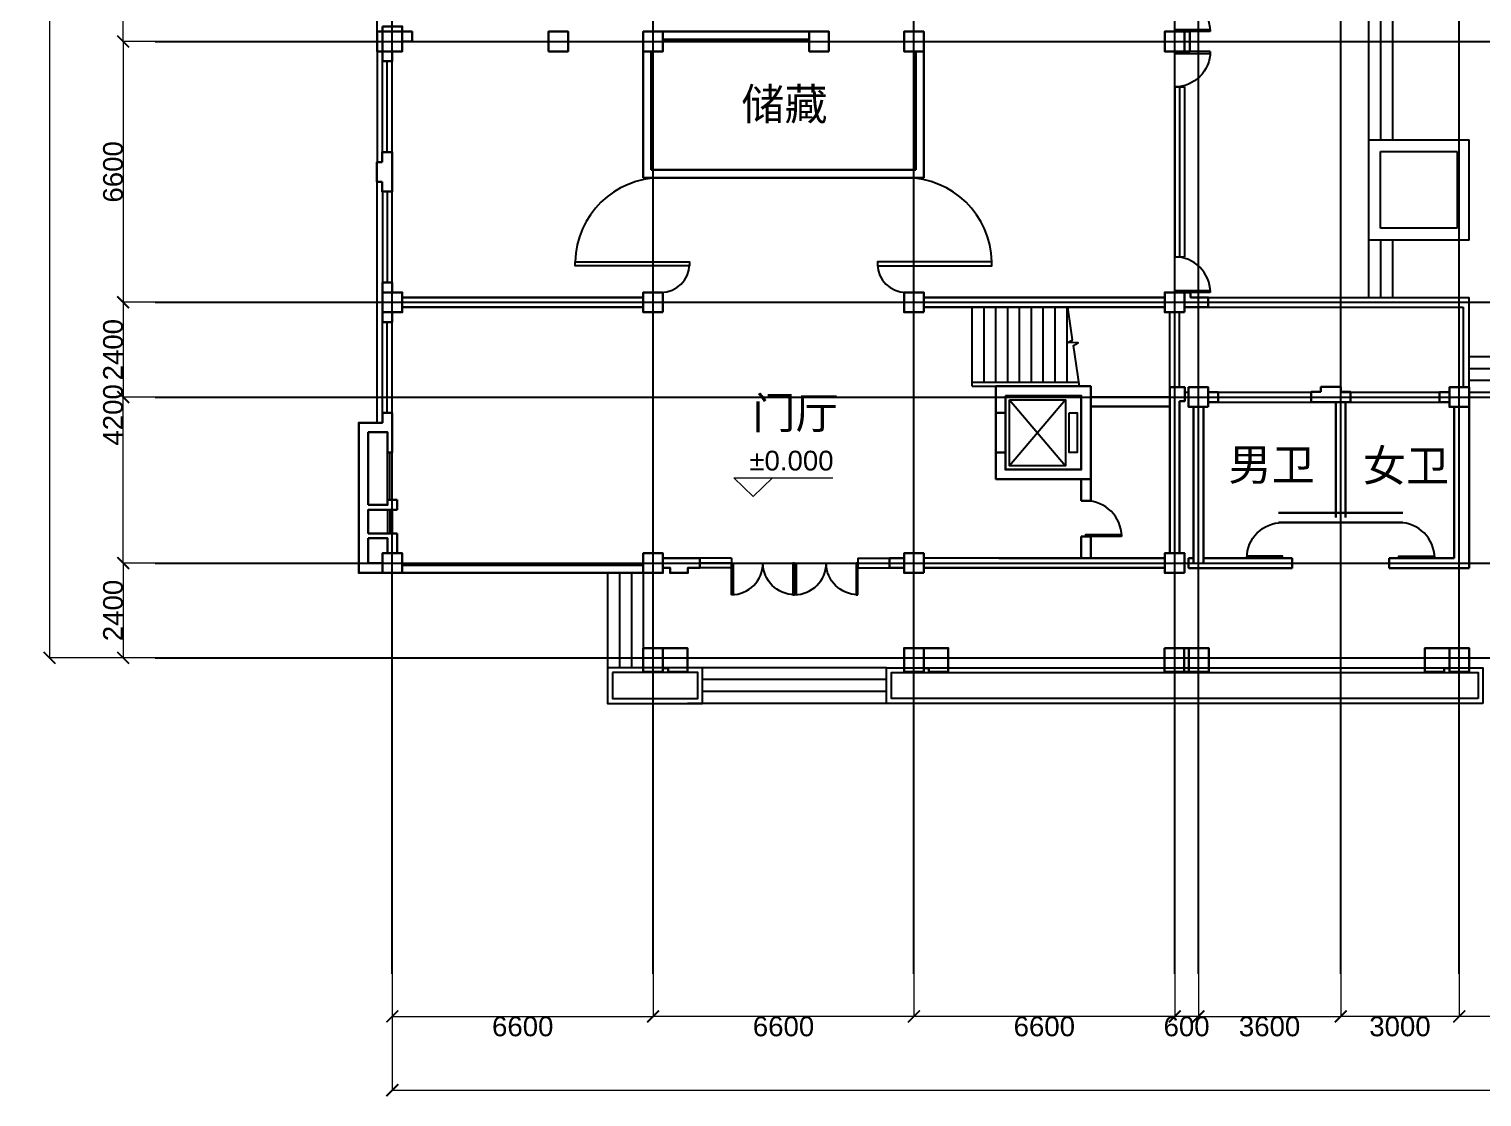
# Model space of a CAD drawing. Header units: millimetres. Extents: x 11666 to 172034, y 2641 to 70087.
# Drawn here: x 92381 to 129149, y 3052 to 30079 of the extents above; entities that cross this region are included whole.
import ezdxf

# ---------------------------------------------------------------- set-up
doc = ezdxf.new("R2010")
doc.units = ezdxf.units.MM
doc.linetypes.add('DOTE', pattern=[2.42, 2, -0.2, 0.02, -0.2])
for name, color, linetype in [('axis', 242, 'Continuous'), ('PROFILE-16', 255, 'Continuous'), ('STAIRS', 41, 'Continuous'), ('WIN-16', 141, 'Continuous')]:
    doc.layers.add(name, color=color, linetype=linetype)
for name, color, linetype, lineweight in [('COLUMN', 51, 'Continuous', 30), ('PUB_DIM', 3, 'Continuous', 5), ('WALL', 9, 'Continuous', 20), ('WALL-16', 7, 'Continuous', 30)]:
    doc.layers.add(name, color=color, linetype=linetype, lineweight=lineweight)
doc.styles.get("Standard").update_dxf_attribs({"font": 'arial.ttf'})
doc.dimstyles.get("Standard").update_dxf_attribs({"dimtxt": 0.18, "dimasz": 0.18, "dimexe": 0.18, "dimexo": 0.0625, "dimgap": 0.09, "dimtad": 0, "dimtih": 1, "dimtoh": 1, "dimdec": 4, "dimzin": 0, "dimdsep": 46, "dimtxsty": 'Standard', "dimcen": 0.09, "dimadec": 0, "dimazin": 0, "dimtfac": 1, "dimtdec": 4, "dimtofl": 0, "dimtmove": 0, "dimatfit": 3, "dimfxl": 1, "dimtolj": 1, "dimtzin": 0, "dimarcsym": 0})

# ---------------------------------------------------------------- blocks, each defined once
blk = doc.blocks.new('COL500')
at = {"layer": 'COLUMN'}
blk.add_lwpolyline([(-250, -250), (-250, 250), (250, 250), (250, -250)], close=True, dxfattribs=at)
blk = doc.blocks.new('DOOR900')
at = {"layer": 'WIN-16'}
blk.add_lwpolyline([(-900, 0), (0, 0), (0, -50), (-900, -50)], close=True, dxfattribs=at)
blk.add_arc((0, 0), 900, 180, 270, dxfattribs=at)
blk = doc.blocks.new('DOOR1400')
at = {"layer": 'WALL-16', "xscale": 0.7777777777777715, "yscale": 0.7777777777777715, "zscale": 0.7777777777777715}
blk.add_blockref('DOOR900', (0, 0), dxfattribs=at)
at = {"layer": 'WALL-16', "xscale": -0.7777777777777715, "yscale": 0.7777777777777715, "zscale": 0.7777777777777715, "rotation": 180}
blk.add_blockref('DOOR900', (0, -1400), dxfattribs=at)
blk = doc.blocks.new('_ArchTick')
at = {"color": 0, "linetype": 'ByBlock', "const_width": 0.15}
blk.add_lwpolyline([(-0.5, -0.5), (0.5, 0.5)], dxfattribs=at)
blk = doc.blocks.new('*D21')
at = {"layer": 'Defpoints', "color": 0, "transparency": 16777216}
for p in [(7340, -6149), (13940, -6149), (13940, -8014)]:
    blk.add_point(p, dxfattribs=at)
at = {"layer": 'PUB_DIM', "color": 0, "lineweight": -2, "transparency": 16777216}
for p, q in [((7340, -6149), (7340, -8015)), ((13940, -6149), (13940, -8015)), ((7340, -8014), (13940, -8014))]:
    blk.add_line(p, q, dxfattribs=at)
at = {"layer": 'PUB_DIM', "color": 0, "lineweight": -2, "transparency": 16777216, "xscale": 300, "yscale": 300, "zscale": 300, "rotation": 180}
blk.add_blockref('_ArchTick', (7340, -8014), dxfattribs=at)
at = {"layer": 'PUB_DIM', "color": 0, "lineweight": -2, "transparency": 16777216, "xscale": 300, "yscale": 300, "zscale": 300}
blk.add_blockref('_ArchTick', (13940, -8014), dxfattribs=at)
at = {"layer": 'PUB_DIM', "color": 0, "transparency": 16777216, "insert": (10640, -8270), "char_height": 500, "attachment_point": 5}
blk.add_mtext('\\A1;6600', dxfattribs=at)
blk = doc.blocks.new('*D22')
at = {"layer": 'Defpoints', "color": 0, "transparency": 16777216}
for p in [(13940, -6149), (20540, -6149), (13940, -8014)]:
    blk.add_point(p, dxfattribs=at)
at = {"layer": 'PUB_DIM', "color": 0, "lineweight": -2, "transparency": 16777216}
for p, q in [((13940, -6149), (13940, -8015)), ((20540, -6149), (20540, -8015)), ((20540, -8014), (13940, -8014))]:
    blk.add_line(p, q, dxfattribs=at)
at = {"layer": 'PUB_DIM', "color": 0, "lineweight": -2, "transparency": 16777216, "xscale": 300, "yscale": 300, "zscale": 300, "rotation": 180}
blk.add_blockref('_ArchTick', (13940, -8014), dxfattribs=at)
at = {"layer": 'PUB_DIM', "color": 0, "lineweight": -2, "transparency": 16777216, "xscale": 300, "yscale": 300, "zscale": 300}
blk.add_blockref('_ArchTick', (20540, -8014), dxfattribs=at)
at = {"layer": 'PUB_DIM', "color": 0, "transparency": 16777216, "insert": (17240, -8270), "char_height": 500, "attachment_point": 5}
blk.add_mtext('\\A1;6600', dxfattribs=at)
blk = doc.blocks.new('*D23')
at = {"layer": 'Defpoints', "color": 0, "transparency": 16777216}
for p in [(20540, -6149), (27140, -6149), (20540, -8014)]:
    blk.add_point(p, dxfattribs=at)
at = {"layer": 'PUB_DIM', "color": 0, "lineweight": -2, "transparency": 16777216}
for p, q in [((20540, -6149), (20540, -8015)), ((27140, -6149), (27140, -8015)), ((27140, -8014), (20540, -8014))]:
    blk.add_line(p, q, dxfattribs=at)
at = {"layer": 'PUB_DIM', "color": 0, "lineweight": -2, "transparency": 16777216, "xscale": 300, "yscale": 300, "zscale": 300, "rotation": 180}
blk.add_blockref('_ArchTick', (20540, -8014), dxfattribs=at)
at = {"layer": 'PUB_DIM', "color": 0, "lineweight": -2, "transparency": 16777216, "xscale": 300, "yscale": 300, "zscale": 300}
blk.add_blockref('_ArchTick', (27140, -8014), dxfattribs=at)
at = {"layer": 'PUB_DIM', "color": 0, "transparency": 16777216, "insert": (23840, -8270), "char_height": 500, "attachment_point": 5}
blk.add_mtext('\\A1;6600', dxfattribs=at)
blk = doc.blocks.new('*D24')
at = {"layer": 'Defpoints', "color": 0, "transparency": 16777216}
for p in [(27140, -6435), (27740, -6435), (27140, -8014)]:
    blk.add_point(p, dxfattribs=at)
at = {"layer": 'PUB_DIM', "color": 0, "lineweight": -2, "transparency": 16777216}
for p, q in [((27140, -6435), (27140, -8015)), ((27740, -6435), (27740, -8015)), ((27740, -8014), (27140, -8014))]:
    blk.add_line(p, q, dxfattribs=at)
at = {"layer": 'PUB_DIM', "color": 0, "lineweight": -2, "transparency": 16777216, "xscale": 300, "yscale": 300, "zscale": 300, "rotation": 180}
blk.add_blockref('_ArchTick', (27140, -8014), dxfattribs=at)
at = {"layer": 'PUB_DIM', "color": 0, "lineweight": -2, "transparency": 16777216, "xscale": 300, "yscale": 300, "zscale": 300}
blk.add_blockref('_ArchTick', (27740, -8014), dxfattribs=at)
at = {"layer": 'PUB_DIM', "color": 0, "transparency": 16777216, "insert": (27440, -8270), "char_height": 500, "attachment_point": 5}
blk.add_mtext('\\A1;600', dxfattribs=at)
blk = doc.blocks.new('*D25')
at = {"layer": 'Defpoints', "color": 0, "transparency": 16777216}
for p in [(31340, -6149), (27740, -6435), (31340, -8014)]:
    blk.add_point(p, dxfattribs=at)
at = {"layer": 'PUB_DIM', "color": 0, "lineweight": -2, "transparency": 16777216}
for p, q in [((31340, -6149), (31340, -8015)), ((27740, -6435), (27740, -8015)), ((27740, -8014), (31340, -8014))]:
    blk.add_line(p, q, dxfattribs=at)
at = {"layer": 'PUB_DIM', "color": 0, "lineweight": -2, "transparency": 16777216, "xscale": 300, "yscale": 300, "zscale": 300, "rotation": 180}
blk.add_blockref('_ArchTick', (27740, -8014), dxfattribs=at)
at = {"layer": 'PUB_DIM', "color": 0, "lineweight": -2, "transparency": 16777216, "xscale": 300, "yscale": 300, "zscale": 300}
blk.add_blockref('_ArchTick', (31340, -8014), dxfattribs=at)
at = {"layer": 'PUB_DIM', "color": 0, "transparency": 16777216, "insert": (29540, -8270), "char_height": 500, "attachment_point": 5}
blk.add_mtext('\\A1;3600', dxfattribs=at)
blk = doc.blocks.new('*D26')
at = {"layer": 'Defpoints', "color": 0, "transparency": 16777216}
for p in [(31340, -6149), (34340, -6149), (31340, -8014)]:
    blk.add_point(p, dxfattribs=at)
at = {"layer": 'PUB_DIM', "color": 0, "lineweight": -2, "transparency": 16777216}
for p, q in [((31340, -6149), (31340, -8015)), ((34340, -6149), (34340, -8015)), ((34340, -8014), (31340, -8014))]:
    blk.add_line(p, q, dxfattribs=at)
at = {"layer": 'PUB_DIM', "color": 0, "lineweight": -2, "transparency": 16777216, "xscale": 300, "yscale": 300, "zscale": 300, "rotation": 180}
blk.add_blockref('_ArchTick', (31340, -8014), dxfattribs=at)
at = {"layer": 'PUB_DIM', "color": 0, "lineweight": -2, "transparency": 16777216, "xscale": 300, "yscale": 300, "zscale": 300}
blk.add_blockref('_ArchTick', (34340, -8014), dxfattribs=at)
at = {"layer": 'PUB_DIM', "color": 0, "transparency": 16777216, "insert": (32840, -8270), "char_height": 500, "attachment_point": 5}
blk.add_mtext('\\A1;3000', dxfattribs=at)
blk = doc.blocks.new('*D27')
at = {"layer": 'Defpoints', "color": 0, "transparency": 16777216}
for p in [(34340, -6149), (41540, -6149), (34340, -8014)]:
    blk.add_point(p, dxfattribs=at)
at = {"layer": 'PUB_DIM', "color": 0, "lineweight": -2, "transparency": 16777216}
for p, q in [((34340, -6149), (34340, -8015)), ((41540, -6149), (41540, -8015)), ((41540, -8014), (34340, -8014))]:
    blk.add_line(p, q, dxfattribs=at)
at = {"layer": 'PUB_DIM', "color": 0, "lineweight": -2, "transparency": 16777216, "xscale": 300, "yscale": 300, "zscale": 300, "rotation": 180}
blk.add_blockref('_ArchTick', (34340, -8014), dxfattribs=at)
at = {"layer": 'PUB_DIM', "color": 0, "lineweight": -2, "transparency": 16777216, "xscale": 300, "yscale": 300, "zscale": 300}
blk.add_blockref('_ArchTick', (41540, -8014), dxfattribs=at)
at = {"layer": 'PUB_DIM', "color": 0, "transparency": 16777216, "insert": (37940, -8270), "char_height": 500, "attachment_point": 5}
blk.add_mtext('\\A1;7200', dxfattribs=at)
blk = doc.blocks.new('*D28')
at = {"layer": 'Defpoints', "color": 0, "transparency": 16777216}
for p in [(7340, -8015), (68540, -8014), (68540, -9880)]:
    blk.add_point(p, dxfattribs=at)
at = {"layer": 'PUB_DIM', "color": 0, "lineweight": -2, "transparency": 16777216}
for p, q in [((7340, -8015), (7340, -9880)), ((68540, -8014), (68540, -9880)), ((7340, -9880), (68540, -9880))]:
    blk.add_line(p, q, dxfattribs=at)
at = {"layer": 'PUB_DIM', "color": 0, "lineweight": -2, "transparency": 16777216, "xscale": 300, "yscale": 300, "zscale": 300, "rotation": 180}
blk.add_blockref('_ArchTick', (7340, -9880), dxfattribs=at)
at = {"layer": 'PUB_DIM', "color": 0, "lineweight": -2, "transparency": 16777216, "xscale": 300, "yscale": 300, "zscale": 300}
blk.add_blockref('_ArchTick', (68540, -9880), dxfattribs=at)
at = {"layer": 'PUB_DIM', "color": 0, "transparency": 16777216, "insert": (37940, -10135), "char_height": 500, "attachment_point": 5}
blk.add_mtext('\\A1;61200', dxfattribs=at)
blk = doc.blocks.new('*D39')
at = {"layer": 'Defpoints', "color": 0, "transparency": 16777216}
for p in [(529, 23260), (2394, 23260), (2394, 16660)]:
    blk.add_point(p, dxfattribs=at)
at = {"layer": 'PUB_DIM', "color": 0, "lineweight": -2, "transparency": 16777216}
for p, q in [((2394, 23260), (529, 23260)), ((529, 16660), (529, 23260)), ((2394, 16660), (529, 16660))]:
    blk.add_line(p, q, dxfattribs=at)
at = {"layer": 'PUB_DIM', "color": 0, "lineweight": -2, "transparency": 16777216, "xscale": 300, "yscale": 300, "zscale": 300}
for p, rotation in [((529, 23260), 90), ((529, 16660), 270)]:
    blk.add_blockref('_ArchTick', p, dxfattribs=dict(at, rotation=rotation))
at = {"layer": 'PUB_DIM', "color": 0, "transparency": 16777216, "insert": (274, 19960), "char_height": 500, "attachment_point": 5, "rotation": 90}
blk.add_mtext('\\A1;6600', dxfattribs=at)
blk = doc.blocks.new('*D41')
at = {"layer": 'Defpoints', "color": 0, "transparency": 16777216}
for p in [(2394, 16660), (529, 10060), (2394, 10060)]:
    blk.add_point(p, dxfattribs=at)
at = {"layer": 'PUB_DIM', "color": 0, "lineweight": -2, "transparency": 16777216}
for p, q in [((2394, 16660), (529, 16660)), ((529, 16660), (529, 10060)), ((2394, 10060), (529, 10060))]:
    blk.add_line(p, q, dxfattribs=at)
at = {"layer": 'PUB_DIM', "color": 0, "lineweight": -2, "transparency": 16777216, "xscale": 300, "yscale": 300, "zscale": 300}
for p, rotation in [((529, 16660), 90), ((529, 10060), 270)]:
    blk.add_blockref('_ArchTick', p, dxfattribs=dict(at, rotation=rotation))
at = {"layer": 'PUB_DIM', "color": 0, "transparency": 16777216, "insert": (274, 13360), "char_height": 500, "attachment_point": 5, "rotation": 90}
blk.add_mtext('\\A1;6600', dxfattribs=at)
blk = doc.blocks.new('*D43')
at = {"layer": 'Defpoints', "color": 0, "transparency": 16777216}
for p in [(2394, 10060), (529, 7660), (2394, 7660)]:
    blk.add_point(p, dxfattribs=at)
at = {"layer": 'PUB_DIM', "color": 0, "lineweight": -2, "transparency": 16777216}
for p, q in [((2394, 10060), (529, 10060)), ((529, 10060), (529, 7660)), ((2394, 7660), (529, 7660))]:
    blk.add_line(p, q, dxfattribs=at)
at = {"layer": 'PUB_DIM', "color": 0, "lineweight": -2, "transparency": 16777216, "xscale": 300, "yscale": 300, "zscale": 300}
for p, rotation in [((529, 10060), 90), ((529, 7660), 270)]:
    blk.add_blockref('_ArchTick', p, dxfattribs=dict(at, rotation=rotation))
at = {"layer": 'PUB_DIM', "color": 0, "transparency": 16777216, "insert": (274, 8860), "char_height": 500, "attachment_point": 5, "rotation": 90}
blk.add_mtext('\\A1;2400', dxfattribs=at)
blk = doc.blocks.new('*D42')
at = {"layer": 'Defpoints', "color": 0, "transparency": 16777216}
for p in [(529, 7660), (2394, 7660), (2394, 3460)]:
    blk.add_point(p, dxfattribs=at)
at = {"layer": 'PUB_DIM', "color": 0, "lineweight": -2, "transparency": 16777216}
for p, q in [((2394, 7660), (529, 7660)), ((529, 3460), (529, 7660)), ((2394, 3460), (529, 3460))]:
    blk.add_line(p, q, dxfattribs=at)
at = {"layer": 'PUB_DIM', "color": 0, "lineweight": -2, "transparency": 16777216, "xscale": 300, "yscale": 300, "zscale": 300}
for p, rotation in [((529, 7660), 90), ((529, 3460), 270)]:
    blk.add_blockref('_ArchTick', p, dxfattribs=dict(at, rotation=rotation))
at = {"layer": 'PUB_DIM', "color": 0, "transparency": 16777216, "insert": (274, 7210), "char_height": 500, "attachment_point": 5, "rotation": 90}
blk.add_mtext('\\A1;4200', dxfattribs=at)
blk = doc.blocks.new('*D44')
at = {"layer": 'Defpoints', "color": 0, "transparency": 16777216}
for p in [(2394, 3460), (529, 1060), (2394, 1060)]:
    blk.add_point(p, dxfattribs=at)
at = {"layer": 'PUB_DIM', "color": 0, "lineweight": -2, "transparency": 16777216}
for p, q in [((2394, 3460), (529, 3460)), ((529, 3460), (529, 1060)), ((2394, 1060), (529, 1060))]:
    blk.add_line(p, q, dxfattribs=at)
at = {"layer": 'PUB_DIM', "color": 0, "lineweight": -2, "transparency": 16777216, "xscale": 300, "yscale": 300, "zscale": 300}
for p, rotation in [((529, 3460), 90), ((529, 1060), 270)]:
    blk.add_blockref('_ArchTick', p, dxfattribs=dict(at, rotation=rotation))
at = {"layer": 'PUB_DIM', "color": 0, "transparency": 16777216, "insert": (274, 2260), "char_height": 500, "attachment_point": 5, "rotation": 90}
blk.add_mtext('\\A1;2400', dxfattribs=at)
blk = doc.blocks.new('*D45')
at = {"layer": 'Defpoints', "color": 0, "transparency": 16777216}
for p in [(529, 46360), (-1336, 1060), (529, 1060)]:
    blk.add_point(p, dxfattribs=at)
at = {"layer": 'PUB_DIM', "color": 0, "lineweight": -2, "transparency": 16777216}
for p, q in [((529, 46360), (-1337, 46360)), ((-1336, 46360), (-1336, 1060)), ((529, 1060), (-1337, 1060))]:
    blk.add_line(p, q, dxfattribs=at)
at = {"layer": 'PUB_DIM', "color": 0, "lineweight": -2, "transparency": 16777216, "xscale": 300, "yscale": 300, "zscale": 300}
for p, rotation in [((-1336, 46360), 90), ((-1336, 1060), 270)]:
    blk.add_blockref('_ArchTick', p, dxfattribs=dict(at, rotation=rotation))
at = {"layer": 'PUB_DIM', "color": 0, "transparency": 16777216, "insert": (-1592, 23710), "char_height": 500, "attachment_point": 5, "rotation": 90}
blk.add_mtext('\\A1;45300', dxfattribs=at)
blk = doc.blocks.new('axis')
at = {"layer": 'axis'}
for points in [[(-16325, -13700), (-16325, 19849.27735)], [(-9725, -13700), (-9725, 19849.27735)], [(-3125, -13700), (-3125, 19849.27735)], [(3475, -13700), (3475, 19849.27735)], [(4075, -13700), (4075, 19849.27735)], [(7675, -13700), (7675, 19849.27735)], [(10675, -13700), (10675, 19849.27735)]]:
    blk.add_lwpolyline(points, dxfattribs=at)
at = {"layer": 'axis', "linetype": 'DOTE'}
for points in [[(-22325, 9900), (50875, 9900)], [(-22325, 3300), (50875, 3300)], [(-22325, 900), (50875, 900)], [(-22325, -3300), (50875, -3300)], [(-22325, -5700), (50875, -5700)]]:
    blk.add_lwpolyline(points, dxfattribs=at)
at = {"layer": 'PUB_DIM'}
for base, p1, p2, angle, picture, middle in [((-25001.10893, -5700), (-23135.7113, 39600), (-23135.7738, -5700), 270, '*D45', (-25001.10893, 16950)), ((-23135.5938, 900), (-21270.19617, -3300), (-21270.19617, 900), 90, '*D42', (-23135.5938, 450)), ((-23135.5938, -5700), (-21270.19617, -3300), (-21270.19617, -5700), 270, '*D44', (-23135.5938, -4500))]:
    dim = blk.add_linear_dim(base=base, p1=p1, p2=p2, angle=angle, dimstyle='Standard', dxfattribs=at)
    dim.commit()
    dim.dimension.update_dxf_attribs({"geometry": picture, "text_midpoint": middle, "dimtype": 128, "insert": (-23664.65178, -6759.57792)})
for base, p1, p2, angle, picture, middle in [((-23135.5938, 16500), (-21270.19617, 9900), (-21270.19617, 16500), 90, '*D39', (-23390.9703, 13200)), ((-23135.5938, 3300), (-21270.19617, 9900), (-21270.19617, 3300), 270, '*D41', (-23390.9703, 6600)), ((-23135.5938, 900), (-21270.19617, 3300), (-21270.19617, 900), 270, '*D43', (-23390.9703, 2100)), ((-9725, -14773.99055), (-3125, -12908.71792), (-9725, -12908.59292), 180, '*D22', (-6425, -15029.36705)), ((7675, -14773.99055), (4075, -13194.6867), (7675, -12908.65542), 180, '*D25', (5875, -15029.53758))]:
    dim = blk.add_linear_dim(base=base, p1=p1, p2=p2, angle=angle, dimstyle='Standard', dxfattribs=at)
    dim.commit()
    dim.dimension.update_dxf_attribs({"geometry": picture, "text_midpoint": middle, "insert": (-23664.65178, -6759.57792)})
for base, p1, p2, picture, middle, set_off in [((-9725, -14773.99055), (-16325, -12908.59292), (-9725, -12908.59292), '*D21', (-13025, -15029.36705), (-23664.65178, -6759.57792)), ((-3125, -14773.99055), (3475, -12908.59292), (-3125, -12908.65542), '*D23', (175, -15029.36705), (-23664.65178, -6759.57792)), ((7675, -14773.99055), (10675, -12908.59292), (7675, -12908.65542), '*D26', (9175, -15029.53758), (-23664.65178, -6759.57792)), ((10675, -14773.99055), (17875, -12908.59292), (10675, -12908.65542), '*D27', (14275, -15029.36705), (-23664.65178, -6759.57792)), ((44875, -16639.5056808545), (-16325, -14774.1080514717), (44875, -14773.9905514717), '*D28', (14275, -16894.8821747154), (-23664.6517811505, -6759.5779246451))]:
    dim = blk.add_linear_dim(base=base, p1=p1, p2=p2, dimstyle='Standard', dxfattribs=at)
    dim.commit()
    dim.dimension.update_dxf_attribs({"geometry": picture, "text_midpoint": middle, "insert": set_off})
dim = blk.add_linear_dim(base=(3475, -14773.99055), p1=(4075, -13194.6867), p2=(3475, -13194.6867), dimstyle='Standard', dxfattribs=at)
dim.commit()
dim.dimension.update_dxf_attribs({"geometry": '*D24', "text_midpoint": (3775, -14773.99055), "dimtype": 128, "insert": (-23664.65178, -6759.57792)})

msp = doc.modelspace()

# ---------------------------------------------------------------- linework, layer by layer
at = {"layer": 'COLUMN'}
for points in [[(101324, 30014), (101824, 30014), (101824, 29514), (101324, 29514)], [(105524, 29514), (105524, 30014), (106024, 30014), (106024, 29514)], [(107924, 29514), (107924, 30014), (108424, 30014), (108424, 29514)], [(101324, 22914), (101324, 23414), (101824, 23414), (101824, 22914)], [(101324, 16314), (101824, 16314), (101824, 16814), (101324, 16814)], [(107924, 13814), (108424, 13814), (108424, 14414), (107924, 14414)], [(114524, 13814), (115024, 13814), (115024, 14414), (114524, 14414)], [(121114, 14414), (122234, 14414), (122234, 13814), (121114, 13814)], [(128824, 13814), (128324, 13814), (128324, 14414), (128824, 14414)]]:
    msp.add_lwpolyline(points, close=True, dxfattribs=at)
for points in [[(121614, 14414), (121614, 13814)], [(121734, 14414), (121734, 13814)]]:
    msp.add_lwpolyline(points, dxfattribs=at)
at = {"layer": 'PROFILE-16'}
for p, q in [((101194, 30014), (101194, 49314)), ((101194, 29514), (101194, 26714)), ((126284, 27279), (128824, 27279)), ((128824, 24739), (128824, 27279)), ((126584, 25039), (126584, 26979)), ((126584, 26979), (128524, 26979)), ((128524, 26979), (128524, 25039)), ((101194, 20114), (101194, 26214)), ((128524, 25039), (126584, 25039)), ((128824, 24739), (126284, 24739)), ((122224, 23284), (128824, 23284)), ((128824, 21014), (128824, 23284)), ((121249, 21014), (121249, 22914)), ((121499, 21014), (121499, 22914)), ((122224, 23044), (128674, 23044)), ((128674, 23044), (128674, 21014)), ((118609, 20699), (117189, 19029)), ((117189, 20699), (118609, 19029)), ((122474, 20889), (124824, 20889)), ((122474, 20639), (124824, 20639)), ((125824, 20889), (128074, 20889)), ((125824, 20639), (128074, 20639)), ((116924, 16684), (115024, 16684)), ((116924, 16444), (115024, 16444))]:
    msp.add_line(p, q, dxfattribs=at)
for points in [[(117189, 20699), (118609, 20699), (118609, 19029), (117189, 19029)], [(118702, 20364), (118902, 20364), (118902, 19364), (118702, 19364)], [(107024, 13914), (107024, 13014), (109424, 13014), (109424, 13914)], [(107144, 13794), (107144, 13134), (109304, 13134), (109304, 13794)], [(129054, 13134), (114204, 13134), (114204, 13794), (129054, 13794)]]:
    msp.add_lwpolyline(points, close=True, dxfattribs=at)
for points in [[(121629, 20889), (121724, 20889)], [(129174, 13014), (114084, 13014), (114084, 13914), (129174, 13914), (129174, 13014)]]:
    msp.add_lwpolyline(points, dxfattribs=at)
at = {"layer": 'PUB_DIM'}
msp.add_lwpolyline([(111192, 18722), (110706, 18245), (110221, 18722), (112721, 18722)], dxfattribs=at)
at = {"layer": 'STAIRS'}
for p, q in [((126284, 23284), (126284, 42964)), ((126584, 31179), (126584, 27279)), ((126884, 31179), (126884, 27279)), ((126584, 24739), (126584, 23284)), ((126884, 24739), (126884, 23284)), ((116249, 21039), (116249, 23044)), ((116549, 21139), (116549, 23044)), ((116849, 21139), (116849, 23044)), ((117149, 21139), (117149, 23044)), ((117449, 21139), (117449, 23044)), ((117749, 21139), (117749, 23044)), ((118049, 21139), (118049, 23044)), ((118349, 21139), (118349, 23044)), ((118649, 21139), (118649, 23044)), ((116249, 21139), (118949, 21139)), ((116249, 21039), (118634, 21039))]:
    msp.add_line(p, q, dxfattribs=at)
for points in [[(118964, 21039), (118811, 22071), (118935, 22136), (118800, 22143), (118666, 22150), (118790, 22215), (118667, 23044)], [(128824, 21789), (135524, 21789)], [(128824, 21489), (135524, 21489)], [(128824, 21189), (135524, 21189)], [(128824, 20889), (135524, 20889)], [(107024, 16314), (107024, 13914)], [(107324, 16314), (107324, 13914)], [(107624, 16314), (107624, 13914)], [(107924, 16314), (107924, 14414)], [(114084, 13914), (109044, 13914)], [(114084, 13614), (109424, 13614)], [(114084, 13314), (109424, 13314)], [(114084, 13014), (109044, 13014)]]:
    msp.add_lwpolyline(points, dxfattribs=at)
at = {"layer": 'WALL'}
msp.add_line((115024, 30014), (115024, 29514), dxfattribs=at)
at = {"layer": 'WALL-16'}
for p, q in [((108424, 30014), (112124, 30014)), ((108424, 29814), (112124, 29814)), ((107924, 26314), (107924, 29514)), ((108124, 26514), (108124, 29514)), ((114824, 29514), (114824, 26514)), ((115024, 29514), (115024, 26314)), ((114824, 26514), (108124, 26514)), ((115024, 26314), (107924, 26314)), ((107924, 23284), (101824, 23284)), ((115024, 23284), (121124, 23284)), ((107924, 23044), (101824, 23044)), ((115024, 23044), (121124, 23044)), ((121249, 21014), (121249, 16814)), ((121249, 20764), (119249, 20764)), ((121499, 20664), (121499, 16814)), ((125449, 20634), (125449, 17714)), ((125699, 20634), (125699, 17714)), ((117089, 20364), (116849, 20364)), ((121249, 20524), (119249, 20524)), ((121849, 20514), (121849, 16564)), ((122099, 20514), (122099, 16564)), ((128449, 20514), (128449, 16689)), ((128824, 20514), (128824, 16439)), ((117089, 19364), (116849, 19364)), ((119009, 18689), (119009, 18137)), ((119249, 18689), (119249, 18137)), ((101694, 18164), (101694, 17914)), ((123999, 17839), (127149, 17839)), ((101694, 16814), (101694, 17314)), ((123999, 17589), (127149, 17589)), ((119009, 17237), (119009, 16684)), ((119249, 17237), (119249, 16684)), ((121124, 16684), (116924, 16684)), ((121849, 16689), (121724, 16689)), ((124349, 16689), (122099, 16689)), ((128449, 16689), (126799, 16689)), ((121124, 16444), (116924, 16444)), ((124349, 16439), (121724, 16439)), ((128824, 16439), (126799, 16439))]:
    msp.add_line(p, q, dxfattribs=at)
at = {"layer": 'WALL-16', "linetype": 'Continuous'}
for p, q in [((121499, 21014), (121249, 21014)), ((121499, 16814), (121249, 16814)), ((121724, 16689), (121724, 16439))]:
    msp.add_line(p, q, dxfattribs=at)
at = {"layer": 'WALL-16'}
for points in [[(101324, 30014), (101324, 29514), (101194, 29514), (101194, 30014)], [(101324, 30144), (101824, 30144), (101824, 30014), (101324, 30014)], [(101824, 30014), (102074, 30014), (102074, 29764), (101824, 29764)], [(121754, 30014), (121754, 29514), (121624, 29514), (121624, 30014)], [(101324, 29514), (101574, 29514), (101574, 29264), (101324, 29264)], [(101574, 23414), (101574, 23664), (101324, 23664), (101324, 23414)], [(101574, 22914), (101574, 22664), (101324, 22664), (101324, 22914)], [(117089, 20799), (119009, 20799), (119009, 18929), (117089, 18929)], [(122474, 20639), (122474, 20889), (122224, 20889), (122224, 20639)], [(128074, 20639), (128074, 20889), (128324, 20889), (128324, 20639)], [(114524, 16444), (114524, 16684), (114154, 16684), (114154, 16444)]]:
    msp.add_lwpolyline(points, close=True, dxfattribs=at)
for points in [[(101314, 26714), (101314, 26964), (101574, 26964), (101574, 25964), (101314, 25964), (101314, 26214)], [(101314, 26214), (101184, 26214), (101184, 26714), (101314, 26714)], [(121624, 23414), (121774, 23414), (121774, 23289), (122224, 23289), (122224, 23039), (121624, 23039)], [(116849, 21039), (119249, 21039), (119249, 18689)], [(119249, 18689), (116849, 18689), (116849, 21039)], [(121499, 21014), (121629, 21014), (121629, 20664), (121499, 20664)], [(125074, 20894), (125074, 21024), (125574, 21024), (125574, 20894)], [(125574, 20894), (125824, 20894), (125824, 20634), (124824, 20634), (124824, 20894), (125074, 20894)], [(101324, 16314), (100724, 16314), (100724, 20114), (101324, 20114), (101324, 20364), (101574, 20364), (101574, 19364), (101454, 19364)], [(101454, 19364), (101454, 19874), (100964, 19874), (100964, 18034)], [(101454, 18164), (101454, 18034), (100964, 18034)], [(101694, 18164), (101454, 18164)], [(119249, 18137), (119009, 18137)], [(101694, 17914), (100964, 17914), (100964, 17314)], [(101694, 17914), (100964, 17914)], [(101694, 17314), (100964, 17314)], [(101324, 16564), (100964, 16564), (100964, 17194)], [(101454, 16814), (101454, 17194), (100964, 17194)], [(119009, 17237), (119249, 17237)], [(109354, 16684), (108424, 16684)], [(109354, 16684), (109354, 16444), (109054, 16444), (109054, 16314), (108604, 16314), (108604, 16444), (108424, 16444)], [(124349, 16689), (124349, 16439)], [(126799, 16689), (126799, 16439)], [(101824, 16514), (107924, 16514)], [(101824, 16314), (107924, 16314)], [(108424, 13904), (108554, 13904), (108554, 13814), (109044, 13814), (109044, 14414), (108424, 14414)], [(115024, 13904), (115154, 13904), (115154, 13814), (115644, 13814), (115644, 14414), (115024, 14414)], [(128324, 13904), (128194, 13904), (128194, 13814), (127704, 13814), (127704, 14414), (128324, 14414)]]:
    msp.add_lwpolyline(points, dxfattribs=at)
at = {"layer": 'WIN-16'}
for points in [[(101324, 26964), (101324, 29264)], [(101444, 26964), (101444, 29264)], [(121374, 28614), (121374, 24314)], [(121374, 28614), (121624, 28614)], [(121494, 28614), (121494, 24314)], [(121624, 28614), (121624, 24314)], [(101324, 25964), (101324, 23664)], [(101444, 25964), (101444, 23664)], [(121374, 24314), (121624, 24314)], [(121374, 21014), (121374, 22914)], [(101324, 20364), (101324, 22664)], [(101444, 20364), (101444, 22664)], [(122224, 20889), (124824, 20889)], [(122474, 20764), (124824, 20764)], [(125574, 20889), (128324, 20889)], [(125824, 20764), (128074, 20764)], [(101454, 18164), (101454, 19364)], [(101514, 18164), (101514, 19364)], [(101574, 18164), (101574, 19364)], [(101454, 17914), (101454, 17314)], [(101514, 17914), (101514, 17314)], [(101574, 17914), (101574, 17314)], [(110154, 16684), (109354, 16684)], [(109354, 16684), (109354, 16444)], [(110154, 16564), (109354, 16564)], [(110154, 16684), (110154, 16444)], [(113354, 16684), (114154, 16684)], [(113354, 16684), (113354, 16444)], [(113354, 16564), (114154, 16564)], [(114154, 16684), (114154, 16444)], [(115024, 16564), (116924, 16564)], [(110154, 16444), (109354, 16444)], [(113354, 16444), (114154, 16444)], [(115024, 16444), (116924, 16444)]]:
    msp.add_lwpolyline(points, dxfattribs=at)
for points in [[(106199, 24189), (109099, 24189), (109099, 24089), (106199, 24089)], [(116749, 24189), (113849, 24189), (113849, 24089), (116749, 24089)]]:
    msp.add_lwpolyline(points, close=True, dxfattribs=at)
for centre, radius, start, end in [((108374, 24139), 2175, 90, 178.6827), ((114574, 24139), 2175, 1.3173, 90), ((108374, 24139), 725, 270, 358.6827), ((114574, 24139), 725, 181.3173, 270)]:
    msp.add_arc(centre, radius, start, end, dxfattribs=at)

# ---------------------------------------------------------------- block references
at = {"layer": 'COLUMN', "xscale": -1}
for p in [(112374, 29764), (114774, 29764), (121374, 29764), (108174, 23164), (114774, 23164), (121374, 23164), (121974, 20764), (128574, 20764), (114774, 16564), (121374, 16564)]:
    msp.add_blockref('COL500', p, dxfattribs=at)
at = {"layer": 'COLUMN'}
msp.add_blockref('COL500', (108174, 16564), dxfattribs=at)
at = {"layer": 'PROFILE-16', "rotation": 180}
for p in [(121374, 30014), (121374, 23414)]:
    msp.add_blockref('DOOR900', p, dxfattribs=at)
at = {"layer": 'PROFILE-16', "xscale": -1}
msp.add_blockref('DOOR900', (121374, 29514), dxfattribs=at)
at = {"layer": 'PUB_DIM'}
msp.add_blockref('axis', (117899, 19864), dxfattribs=at)
at = {"layer": 'WALL-16', "rotation": 180}
for p in [(119129, 17237), (127049, 16689)]:
    msp.add_blockref('DOOR900', p, dxfattribs=at)
at = {"layer": 'WALL-16', "xscale": -1, "rotation": 180}
msp.add_blockref('DOOR900', (124099, 16689), dxfattribs=at)
at = {"layer": 'WALL-16', "yscale": 1.142857142857142, "zscale": 1.142857142857142}
for xscale, rotation in [(-1.142857142857142, 270.0000000000006), (1.142857142857142, 90.00000000000077)]:
    msp.add_blockref('DOOR1400', (111754, 16564), dxfattribs=dict(at, xscale=xscale, rotation=rotation))

# ---------------------------------------------------------------- texts
at = {"layer": 'PUB_DIM'}
msp.add_text('±0.000', height=500, dxfattribs=at).set_placement((110610, 18907))
at = {"layer": 'WALL-16', "char_height": 800, "attachment_point": 1}
for s, insert in [('{\\fSimHei|b0|i0|c134|p49;储藏}', (110407, 28578)), ('{\\fSimHei|b0|i0|c134|p49;门厅}', (110685, 20764)), ('{\\fSimHei|b0|i0|c134|p49;男卫}', (122736, 19456)), ('{\\fSimHei|b0|i0|c134|p49;女卫}', (126135, 19428))]:
    msp.add_mtext_dynamic_manual_height_columns(s, width=6270.37, gutter_width=5000, heights=[0], dxfattribs=dict(at, insert=insert))

doc.saveas('drawing.dxf')
